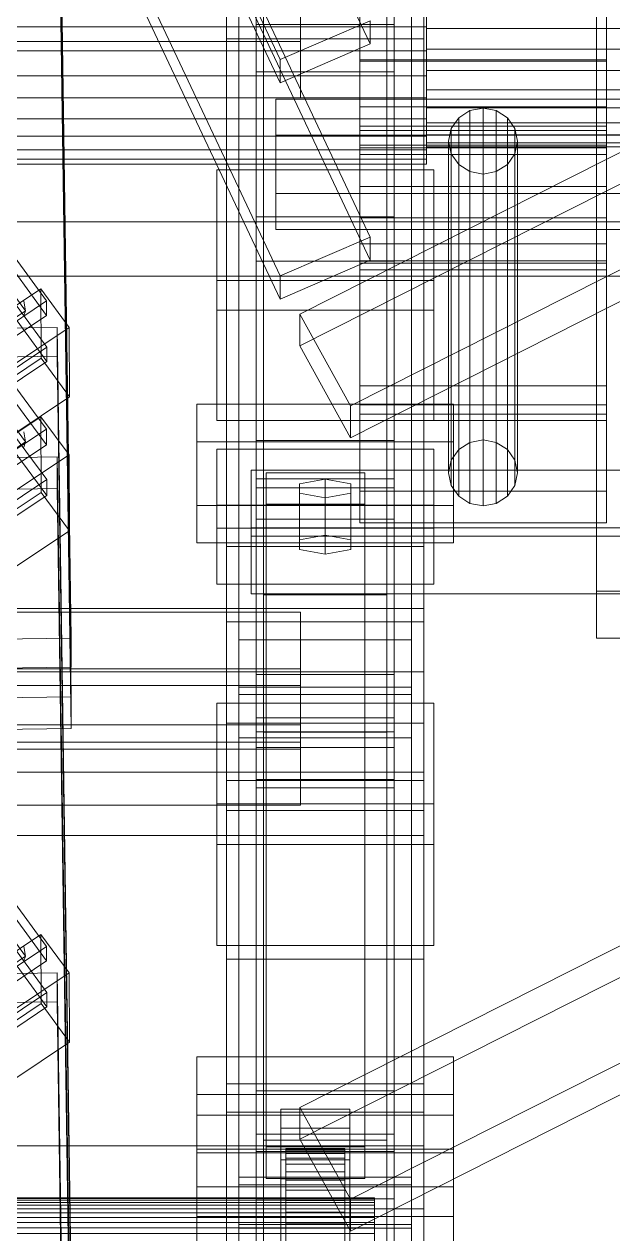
# Model space of a CAD drawing. Header units: millimetres. Extents: x -1970 to 34302, y -65268 to 6837.
# Drawn here: x 369 to 488.3, y -33047.1 to -32802 of the extents above; entities that cross this region are included whole.
import ezdxf

# ---------------------------------------------------------------- set-up
doc = ezdxf.new("R2010")
doc.units = ezdxf.units.MM
for name, color, linetype, lineweight in [('frontal_C01', 7, 'Continuous', 0), ('frontal_C02', 7, 'Continuous', 0), ('frontal_tolva', 7, 'Continuous', 0)]:
    doc.layers.add(name, color=color, linetype=linetype, lineweight=lineweight)

msp = doc.modelspace()

# ---------------------------------------------------------------- linework, layer by layer
at = {"layer": 'frontal_C01'}
for p, q in [((416, -32841.022), (416, -32627.866)), ((444, -32627.866), (444, -32841.022)), ((416, -32636.831), (416, -32849.987)), ((444, -32849.987), (444, -32636.831)), ((412.5, -32926.695), (412.5, -32651.961)), ((447.5, -32651.961), (447.5, -32926.695)), ((412.5, -32936.3), (412.5, -32661.566)), ((447.5, -32936.3), (447.5, -32661.566)), ((410, -32907.814), (410, -32736.521)), ((450, -32736.521), (450, -32907.814)), ((375.644, -32746.307), (378.512, -32938.254)), ((410, -33130.885), (410, -32746.676)), ((450, -32746.676), (450, -33130.885)), ((417.5, -32751.695), (417.5, -32917.569)), ((442.5, -32917.569), (442.5, -32751.695)), ((378.512, -32944.658), (375.644, -32752.71)), ((417.5, -33411.882), (417.5, -32752.939)), ((442.5, -32752.939), (442.5, -33411.882)), ((412.5, -33035.555), (412.5, -32760.82)), ((447.5, -32760.82), (447.5, -33035.555)), ((412.5, -33045.16), (412.5, -32770.426)), ((447.5, -33045.16), (447.5, -32770.426)), ((417.5, -33437.251), (417.5, -32778.308)), ((417.5, -32779.551), (417.5, -32945.426)), ((442.5, -33437.251), (442.5, -32778.308)), ((442.5, -32779.551), (442.5, -32945.426)), ((410, -32955.182), (410, -32783.889)), ((450, -32955.182), (450, -32783.889)), ((410, -33168.78), (410, -32784.57)), ((450, -33168.78), (450, -32784.57)), ((425, -32789.221), (425, -32805.486)), ((425, -32816.854), (425, -32800.589)), ((416, -32811.629), (416, -32802.024)), ((416, -32802.024), (444, -32802.024)), ((416, -32886.311), (416, -32802.024)), ((444, -32802.024), (444, -32811.629)), ((444, -32802.024), (444, -32886.311)), ((425, -32805.486), (-425, -32805.486)), ((425, -32816.854), (425, -32805.486)), ((444, -32811.629), (416, -32811.629)), ((416, -32811.629), (416, -32895.917)), ((444, -32895.917), (444, -32811.629)), ((-425, -32816.854), (425, -32816.854)), ((408, -32853.869), (408, -32831.456)), ((408, -32831.456), (452, -32831.456)), ((408, -32859.877), (408, -32831.456)), ((452, -32831.456), (452, -32853.869)), ((452, -32831.456), (452, -32859.877)), ((444, -32841.022), (416, -32841.022)), ((416, -32841.022), (416, -32849.987)), ((444, -32849.987), (444, -32841.022)), ((345.969, -32846.763), (373.501, -32884.002)), ((373.513, -32887.204), (345.981, -32849.965)), ((416, -32849.987), (444, -32849.987)), ((452, -32853.869), (408, -32853.869)), ((408, -32853.869), (408, -32882.289)), ((452, -32882.289), (452, -32853.869)), ((346.008, -32857.009), (373.539, -32894.248)), ((373.551, -32897.45), (346.02, -32860.211)), ((452, -32859.877), (408, -32859.877)), ((408, -32859.877), (408, -32882.289)), ((452, -32882.289), (452, -32859.877)), ((369.265, -32886.615), (363.53, -32878.857)), ((404, -32899.465), (404, -32878.974)), ((404, -32878.974), (456, -32878.974)), ((404, -32886.553), (404, -32878.974)), ((456, -32878.974), (456, -32899.465)), ((456, -32878.974), (456, -32886.553)), ((360.882, -32889.102), (372.35, -32881.49)), ((372.35, -32881.49), (372.408, -32896.859)), ((372.35, -32881.49), (378.086, -32889.248)), ((408, -32882.289), (452, -32882.289)), ((373.501, -32884.002), (362.033, -32891.614)), ((369.265, -32886.615), (368.888, -32884.538)), ((373.513, -32887.204), (373.501, -32884.002)), ((359.436, -32893.139), (369.265, -32886.615)), ((362.045, -32894.816), (373.513, -32887.204)), ((368.9, -32887.687), (369.265, -32886.615)), ((456, -32886.553), (404, -32886.553)), ((404, -32886.553), (404, -32907.044)), ((444, -32886.311), (416, -32886.311)), ((416, -32886.311), (416, -32895.917)), ((444, -32895.917), (444, -32886.311)), ((456, -32907.044), (456, -32886.553)), ((357.646, -32889.899), (375.644, -32889.658)), ((378.086, -32889.248), (366.618, -32896.86)), ((375.644, -32889.658), (375.644, -32896.061)), ((375.644, -32889.658), (378.512, -33081.605)), ((378.143, -32904.617), (378.086, -32889.248)), ((408, -32904.048), (408, -32888.039)), ((408, -32888.039), (452, -32888.039)), ((408, -32899.408), (408, -32888.039)), ((452, -32888.039), (452, -32904.048)), ((452, -32888.039), (452, -32899.408)), ((373.539, -32894.248), (362.071, -32901.86)), ((373.551, -32897.45), (373.539, -32894.248)), ((418, -32899.245), (418, -32892.842)), ((418, -32892.842), (438, -32892.842)), ((418, -33029.451), (418, -32892.842)), ((430, -32894.123), (424.804, -32895.083)), ((435.196, -32895.083), (430, -32894.123)), ((430, -32905.491), (430, -32894.123)), ((438, -32892.842), (438, -32899.245)), ((438, -32892.842), (438, -33029.451)), ((375.644, -32896.061), (357.646, -32896.303)), ((372.408, -32896.859), (360.939, -32904.47)), ((378.143, -32904.617), (372.408, -32896.859)), ((378.512, -33088.009), (375.644, -32896.061)), ((416, -32895.917), (444, -32895.917)), ((424.804, -32895.083), (424.804, -32897.004)), ((424.804, -32906.451), (424.804, -32895.083)), ((424.804, -32897.004), (430, -32897.965)), ((424.804, -32908.372), (424.804, -32897.004)), ((430, -32897.965), (435.196, -32897.004)), ((435.196, -32897.004), (435.196, -32895.083)), ((435.196, -32906.451), (435.196, -32895.083)), ((435.196, -32908.372), (435.196, -32897.004)), ((362.083, -32905.061), (373.551, -32897.45)), ((456, -32899.465), (404, -32899.465)), ((404, -32899.465), (404, -32907.044)), ((452, -32899.408), (408, -32899.408)), ((408, -32899.408), (408, -32915.416)), ((438, -32899.245), (418, -32899.245)), ((418, -32899.245), (418, -33035.855)), ((430, -32897.965), (430, -32909.333)), ((438, -33035.855), (438, -32899.245)), ((452, -32915.416), (452, -32899.408)), ((456, -32907.044), (456, -32899.465)), ((452, -32904.048), (408, -32904.048)), ((408, -32904.048), (408, -32915.416)), ((452, -32915.416), (452, -32904.048)), ((366.675, -32912.228), (378.143, -32904.617)), ((404, -32907.044), (456, -32907.044)), ((424.804, -32906.451), (430, -32905.491)), ((424.804, -32908.372), (424.804, -32906.451)), ((430, -32905.491), (435.196, -32906.451)), ((435.196, -32906.451), (435.196, -32908.372)), ((450, -32907.814), (410, -32907.814)), ((410, -32907.814), (410, -32955.182)), ((410, -33016.673), (410, -32907.814)), ((430, -32909.333), (424.804, -32908.372)), ((435.196, -32908.372), (430, -32909.333)), ((450, -32955.182), (450, -32907.814)), ((450, -32907.814), (450, -33016.673)), ((408, -32915.416), (452, -32915.416)), ((442.5, -32917.569), (417.5, -32917.569)), ((417.5, -32917.569), (417.5, -32945.426)), ((442.5, -32945.426), (442.5, -32917.569)), ((-450, -32920.358), (450, -32920.358)), ((450, -32920.358), (450, -32933.165)), ((450, -32920.358), (450, -32953.515)), ((447.5, -32926.695), (412.5, -32926.695)), ((412.5, -32926.695), (412.5, -32936.3)), ((447.5, -32936.3), (447.5, -32926.695)), ((450, -32933.165), (-450, -32933.165)), ((-425, -32932.572), (425, -32932.572)), ((425, -32932.572), (425, -32948.837)), ((425, -32932.572), (425, -32943.94)), ((450, -32966.322), (450, -32933.165)), ((412.5, -32936.3), (447.5, -32936.3)), ((378.512, -32938.254), (360.514, -32938.496)), ((378.512, -32944.658), (378.512, -32938.254)), ((425, -32943.94), (-425, -32943.94)), ((360.514, -32944.9), (378.512, -32944.658)), ((416, -32954.98), (416, -32945.375)), ((416, -32945.375), (444, -32945.375)), ((416, -33030.39), (416, -32945.375)), ((417.5, -32945.426), (442.5, -32945.426)), ((425, -32960.205), (425, -32943.94)), ((444, -32945.375), (444, -32954.98)), ((444, -32945.375), (444, -33030.39)), ((425, -32948.837), (-425, -32948.837)), ((425, -32960.205), (425, -32948.837)), ((450, -32953.515), (-450, -32953.515)), ((450, -32966.322), (450, -32953.515)), ((410, -32955.182), (450, -32955.182)), ((410, -33064.041), (410, -32955.182)), ((444, -32954.98), (416, -32954.98)), ((416, -32954.98), (416, -33039.995)), ((444, -33039.995), (444, -32954.98)), ((450, -33064.041), (450, -32955.182)), ((-425, -32960.205), (425, -32960.205)), ((-450, -32966.322), (450, -32966.322)), ((450, -33016.673), (410, -33016.673)), ((410, -33016.673), (410, -33064.041)), ((410, -33400.882), (410, -33016.673)), ((450, -33064.041), (450, -33016.673)), ((450, -33016.673), (450, -33400.882)), ((421, -33025.662), (421, -33021.82)), ((421, -33021.82), (435, -33021.82)), ((421, -33061.609), (421, -33021.82)), ((435, -33021.82), (435, -33025.662)), ((435, -33021.82), (435, -33061.609)), ((404, -33043.543), (404, -33023.052)), ((404, -33023.052), (456, -33023.052)), ((404, -33030.631), (404, -33023.052)), ((456, -33023.052), (456, -33043.543)), ((456, -33023.052), (456, -33030.631)), ((435, -33025.662), (421, -33025.662)), ((421, -33025.662), (421, -33065.451)), ((435, -33065.451), (435, -33025.662)), ((-450, -33029.217), (450, -33029.217)), ((438, -33029.451), (418, -33029.451)), ((418, -33029.451), (418, -33035.855)), ((438, -33035.855), (438, -33029.451)), ((450, -33029.217), (450, -33042.024)), ((450, -33029.217), (450, -33062.374)), ((456, -33030.631), (404, -33030.631)), ((404, -33030.631), (404, -33051.122)), ((444, -33030.39), (416, -33030.39)), ((416, -33030.39), (416, -33039.995)), ((422, -33039.777), (422, -33029.797)), ((422, -33029.797), (422, -33030.128)), ((422, -33029.797), (434, -33029.797)), ((422, -33030.758), (422, -33029.797)), ((422, -33039.933), (422, -33030.128)), ((422, -33030.128), (422, -33031.729)), ((422, -33030.128), (434, -33030.128)), ((422, -33040.232), (422, -33030.758)), ((422, -33030.758), (434, -33030.758)), ((422, -33032.946), (422, -33030.758)), ((422, -33040.692), (422, -33031.729)), ((422, -33031.729), (422, -33034.49)), ((422, -33031.729), (434, -33031.729)), ((434, -33030.128), (434, -33029.797)), ((434, -33029.797), (434, -33039.777)), ((434, -33029.797), (434, -33030.758)), ((434, -33031.729), (434, -33030.128)), ((434, -33030.128), (434, -33039.933)), ((434, -33030.758), (434, -33040.232)), ((434, -33030.758), (434, -33032.946)), ((434, -33034.49), (434, -33031.729)), ((434, -33031.729), (434, -33040.692)), ((444, -33039.995), (444, -33030.39)), ((456, -33051.122), (456, -33030.631)), ((421, -33035.907), (421, -33032.065)), ((421, -33032.065), (435, -33032.065)), ((421, -33071.854), (421, -33032.065)), ((422, -33041.268), (422, -33032.946)), ((422, -33032.946), (434, -33032.946)), ((422, -33036.211), (422, -33032.946)), ((422, -33042), (422, -33034.49)), ((422, -33034.49), (422, -33038.223)), ((422, -33034.49), (434, -33034.49)), ((434, -33032.946), (434, -33041.268)), ((434, -33032.946), (434, -33036.211)), ((434, -33038.223), (434, -33034.49)), ((434, -33034.49), (434, -33042)), ((435, -33032.065), (435, -33035.907)), ((435, -33032.065), (435, -33071.854)), ((447.5, -33035.555), (412.5, -33035.555)), ((412.5, -33035.555), (412.5, -33045.16)), ((418, -33035.855), (438, -33035.855)), ((435, -33035.907), (421, -33035.907)), ((421, -33035.907), (421, -33075.696)), ((422, -33042.815), (422, -33036.211)), ((422, -33036.211), (434, -33036.211)), ((422, -33040.332), (422, -33036.211)), ((434, -33036.211), (434, -33042.815)), ((434, -33036.211), (434, -33040.332)), ((435, -33075.696), (435, -33035.907)), ((447.5, -33045.16), (447.5, -33035.555)), ((422, -33043.768), (422, -33038.223)), ((422, -33038.223), (422, -33042.675)), ((422, -33038.223), (434, -33038.223)), ((434, -33042.675), (434, -33038.223)), ((434, -33038.223), (434, -33043.768)), ((-440, -33039.777), (440, -33039.777)), ((-440, -33039.933), (440, -33039.933)), ((-440, -33040.232), (440, -33040.232)), ((-440, -33040.692), (440, -33040.692)), ((-440, -33041.268), (440, -33041.268)), ((416, -33039.995), (444, -33039.995)), ((422, -33039.933), (422, -33039.777)), ((434, -33039.777), (422, -33039.777)), ((422, -33039.777), (422, -33040.232)), ((422, -33040.692), (422, -33039.933)), ((434, -33039.933), (422, -33039.933)), ((434, -33040.232), (422, -33040.232)), ((422, -33040.232), (422, -33041.268)), ((422, -33044.767), (422, -33040.332)), ((422, -33040.332), (434, -33040.332)), ((422, -33045.027), (422, -33040.332)), ((422, -33042), (422, -33040.692)), ((434, -33040.692), (422, -33040.692)), ((434, -33041.268), (422, -33041.268)), ((422, -33041.268), (422, -33042.815)), ((434, -33039.777), (434, -33039.933)), ((434, -33040.232), (434, -33039.777)), ((434, -33039.933), (434, -33040.692)), ((434, -33041.268), (434, -33040.232)), ((434, -33040.332), (434, -33044.767)), ((434, -33040.332), (434, -33045.027)), ((434, -33040.692), (434, -33042)), ((434, -33042.815), (434, -33041.268)), ((440, -33039.933), (440, -33039.777)), ((440, -33039.777), (440, -33040.232)), ((440, -33040.692), (440, -33039.933)), ((440, -33040.232), (440, -33041.268)), ((440, -33042), (440, -33040.692)), ((440, -33041.268), (440, -33042.815)), ((450, -33042.024), (-450, -33042.024)), ((-440, -33042), (440, -33042)), ((-440, -33042.815), (440, -33042.815)), ((-440, -33043.768), (440, -33043.768)), ((456, -33043.543), (404, -33043.543)), ((404, -33043.543), (404, -33051.122)), ((422, -33043.768), (422, -33042)), ((434, -33042), (422, -33042)), ((422, -33042.675), (422, -33045.877)), ((434, -33042.675), (422, -33042.675)), ((422, -33042.675), (422, -33047.541)), ((434, -33042.815), (422, -33042.815)), ((422, -33042.815), (422, -33044.767)), ((422, -33045.877), (422, -33043.768)), ((434, -33043.768), (422, -33043.768)), ((434, -33042), (434, -33043.768)), ((434, -33045.877), (434, -33042.675)), ((434, -33047.541), (434, -33042.675)), ((434, -33044.767), (434, -33042.815)), ((434, -33043.768), (434, -33045.877)), ((440, -33043.768), (440, -33042)), ((440, -33042.815), (440, -33044.767)), ((440, -33045.877), (440, -33043.768)), ((450, -33075.181), (450, -33042.024)), ((456, -33051.122), (456, -33043.543)), ((-440, -33044.767), (440, -33044.767)), ((440, -33045.877), (-440, -33045.877)), ((412.5, -33045.16), (447.5, -33045.16)), ((434, -33044.767), (422, -33044.767)), ((422, -33044.767), (422, -33046.991)), ((422, -33046.991), (422, -33045.027)), ((422, -33045.027), (434, -33045.027)), ((422, -33049.975), (422, -33045.027)), ((422, -33045.877), (434, -33045.877)), ((422, -33048.181), (422, -33045.877)), ((434, -33046.991), (434, -33044.767)), ((434, -33045.027), (434, -33046.991)), ((434, -33045.027), (434, -33049.975)), ((434, -33045.877), (434, -33048.181)), ((440, -33044.767), (440, -33046.991)), ((440, -33048.181), (440, -33045.877)), ((-440, -33046.991), (440, -33046.991)), ((434, -33046.991), (422, -33046.991)), ((422, -33046.991), (422, -33049.335)), ((434, -33049.335), (434, -33046.991)), ((440, -33046.991), (440, -33049.335))]:
    msp.add_line(p, q, dxfattribs=at)
at = {"layer": 'frontal_C02'}
for p, q in [((439.114, -32805.942), (299.114, -32509.477)), ((420.886, -32809.138), (280.886, -32512.674)), ((420.886, -32813.814), (280.886, -32517.35)), ((299.114, -32548.641), (439.114, -32845.106)), ((439.114, -32849.782), (299.114, -32553.317)), ((420.886, -32852.978), (280.886, -32556.513)), ((420.886, -32857.654), (280.886, -32561.19)), ((485, -32916.833), (485, -32694.711)), ((485, -32704.274), (485, -32926.396)), ((375.644, -32732.624), (378.512, -32926.391)), ((416, -32948.517), (416, -32733.342)), ((424.864, -32860.716), (674.864, -32734.479)), ((444, -32733.342), (444, -32948.517)), ((378.512, -32932.236), (375.644, -32738.469)), ((416, -32741.525), (416, -32956.701)), ((674.864, -32740.909), (424.864, -32867.145)), ((444, -32956.701), (444, -32741.525)), ((435.136, -32879.321), (685.136, -32753.084)), ((435.136, -32885.751), (685.136, -32759.514)), ((410, -32766.677), (410, -32804.93)), ((410, -32923.039), (410, -32766.677)), ((450, -32804.93), (450, -32766.677)), ((450, -32766.677), (450, -32923.039)), ((437, -32809.449), (437, -32791.203)), ((487, -32791.203), (487, -32809.449)), ((450.5, -32802.492), (450.5, -32792.965)), ((450.5, -32794.609), (450.5, -32802.828)), ((450.5, -32797.486), (450.5, -32807.386)), ((450.5, -32807.05), (450.5, -32798.509)), ((439.114, -32801.266), (420.886, -32809.138)), ((437, -32800.429), (437, -32818.676)), ((439.114, -32805.942), (439.114, -32801.266)), ((487, -32818.676), (487, -32800.429)), ((450.5, -32802.492), (342.5, -32802.492)), ((450.5, -32812.392), (450.5, -32802.492)), ((450.5, -32802.828), (450.5, -32811.369)), ((550.5, -32802.828), (450.5, -32802.828)), ((410, -32804.93), (450, -32804.93)), ((410, -32961.292), (410, -32804.93)), ((420.886, -32813.814), (439.114, -32805.942)), ((450, -32961.292), (450, -32804.93)), ((450.5, -32807.386), (342.5, -32807.386)), ((450.5, -32815.27), (450.5, -32807.05)), ((550.5, -32807.05), (450.5, -32807.05)), ((450.5, -32807.386), (450.5, -32816.913)), ((420.886, -32809.138), (420.886, -32813.814)), ((437, -32882.251), (437, -32809.185)), ((437, -32809.185), (487, -32809.185)), ((437, -32823.53), (437, -32809.185)), ((437, -32827.009), (437, -32809.449)), ((487, -32809.449), (437, -32809.449)), ((450.5, -32811.369), (450.5, -32818.931)), ((550.5, -32811.369), (450.5, -32811.369)), ((487, -32809.185), (487, -32882.251)), ((487, -32809.185), (487, -32823.53)), ((487, -32809.449), (487, -32827.009)), ((450.5, -32812.392), (342.5, -32812.392)), ((450.5, -32821.157), (450.5, -32812.392)), ((450.5, -32821.917), (450.5, -32815.27)), ((550.5, -32815.27), (450.5, -32815.27)), ((450.5, -32816.913), (342.5, -32816.913)), ((420, -32824.464), (420, -32817.157)), ((420, -32817.157), (823, -32817.157)), ((420, -32836.284), (420, -32817.157)), ((437, -32818.676), (437, -32834.831)), ((487, -32818.676), (437, -32818.676)), ((450.5, -32816.913), (450.5, -32824.617)), ((487, -32834.831), (487, -32818.676)), ((450.5, -32821.157), (342.5, -32821.157)), ((345.969, -32820.448), (373.501, -32858.041)), ((450.5, -32818.931), (450.5, -32824.363)), ((550.5, -32818.931), (450.5, -32818.931)), ((450.5, -32827.453), (450.5, -32821.157)), ((457.05, -32820.923), (455.533, -32823.095)), ((459.321, -32819.472), (457.05, -32820.923)), ((457.05, -32888.144), (457.05, -32820.923)), ((462, -32818.962), (459.321, -32819.472)), ((459.321, -32886.693), (459.321, -32819.472)), ((464.679, -32819.472), (462, -32818.962)), ((462, -32886.184), (462, -32818.962)), ((466.95, -32820.923), (464.679, -32819.472)), ((464.679, -32886.693), (464.679, -32819.472)), ((468.467, -32823.095), (466.95, -32820.923)), ((466.95, -32888.144), (466.95, -32820.923)), ((373.513, -32860.963), (345.981, -32823.37)), ((437, -32875.235), (437, -32822.627)), ((437, -32822.627), (487, -32822.627)), ((437, -32828.365), (437, -32822.627)), ((487, -32823.53), (437, -32823.53)), ((437, -32823.53), (437, -32896.596)), ((450.5, -32825.979), (450.5, -32821.917)), ((550.5, -32821.917), (450.5, -32821.917)), ((455.533, -32823.095), (455, -32825.657)), ((455.533, -32890.316), (455.533, -32823.095)), ((469, -32825.657), (468.467, -32823.095)), ((468.467, -32890.316), (468.467, -32823.095)), ((487, -32822.627), (487, -32875.235)), ((487, -32822.627), (487, -32828.365)), ((487, -32896.596), (487, -32823.53)), ((450.5, -32824.617), (342.5, -32824.617)), ((823, -32824.464), (420, -32824.464)), ((420, -32824.464), (420, -32843.59)), ((450.5, -32824.363), (450.5, -32826.838)), ((550.5, -32824.363), (450.5, -32824.363)), ((450.5, -32824.617), (450.5, -32829.326)), ((450.5, -32826.838), (450.5, -32825.979)), ((550.5, -32825.979), (450.5, -32825.979)), ((455, -32825.657), (455.533, -32828.219)), ((455, -32892.878), (455, -32825.657)), ((468.467, -32828.219), (469, -32825.657)), ((469, -32825.657), (469, -32892.878)), ((450.5, -32827.453), (342.5, -32827.453)), ((437, -32879.06), (437, -32826.452)), ((437, -32826.452), (487, -32826.452)), ((437, -32850.361), (437, -32826.452)), ((437, -32841.209), (437, -32827.009)), ((487, -32827.009), (437, -32827.009)), ((487, -32828.365), (437, -32828.365)), ((437, -32828.365), (437, -32880.973)), ((550.5, -32826.838), (450.5, -32826.838)), ((450.5, -32830.322), (450.5, -32827.453)), ((455.533, -32828.219), (457.05, -32830.39)), ((455.533, -32895.44), (455.533, -32828.219)), ((466.95, -32830.39), (468.467, -32828.219)), ((468.467, -32895.44), (468.467, -32828.219)), ((487, -32826.452), (487, -32879.06)), ((487, -32826.452), (487, -32850.361)), ((487, -32827.009), (487, -32841.209)), ((487, -32880.973), (487, -32828.365)), ((450.5, -32829.326), (342.5, -32829.326)), ((450.5, -32830.322), (342.5, -32830.322)), ((346.008, -32829.8), (373.539, -32867.393)), ((450.5, -32829.326), (450.5, -32830.322)), ((457.05, -32830.39), (459.321, -32831.842)), ((457.05, -32897.612), (457.05, -32830.39)), ((464.679, -32831.842), (466.95, -32830.39)), ((466.95, -32897.612), (466.95, -32830.39)), ((373.551, -32870.316), (346.02, -32832.723)), ((459.321, -32831.842), (462, -32832.351)), ((459.321, -32899.063), (459.321, -32831.842)), ((462, -32832.351), (464.679, -32831.842)), ((462, -32899.572), (462, -32832.351)), ((464.679, -32899.063), (464.679, -32831.842)), ((437, -32834.831), (437, -32846.435)), ((487, -32834.831), (437, -32834.831)), ((487, -32846.435), (487, -32834.831)), ((823, -32836.284), (420, -32836.284)), ((420, -32836.284), (420, -32843.59)), ((437, -32849.887), (437, -32841.209)), ((487, -32841.209), (437, -32841.209)), ((487, -32841.209), (487, -32849.887)), ((420, -32843.59), (823, -32843.59)), ((439.114, -32845.106), (420.886, -32852.978)), ((439.114, -32849.782), (439.114, -32845.106)), ((437, -32846.435), (437, -32851.722)), ((487, -32846.435), (437, -32846.435)), ((487, -32851.722), (487, -32846.435)), ((420.886, -32857.654), (439.114, -32849.782)), ((437, -32851.722), (437, -32849.887)), ((487, -32849.887), (437, -32849.887)), ((487, -32850.361), (437, -32850.361)), ((437, -32850.361), (437, -32902.968)), ((487, -32849.887), (487, -32851.722)), ((487, -32902.968), (487, -32850.361)), ((369.265, -32860.028), (363.53, -32852.196)), ((420.886, -32852.978), (420.886, -32857.654)), ((487, -32851.722), (437, -32851.722)), ((360.882, -32863.281), (372.35, -32855.597)), ((372.35, -32855.597), (372.408, -32869.626)), ((372.35, -32855.597), (378.086, -32863.429)), ((359.436, -32866.614), (369.265, -32860.028)), ((373.501, -32858.041), (362.033, -32865.724)), ((369.265, -32860.028), (368.888, -32858.084)), ((368.9, -32860.958), (369.265, -32860.028)), ((373.513, -32860.963), (373.501, -32858.041)), ((362.045, -32868.647), (373.513, -32860.963)), ((435.136, -32879.321), (424.864, -32860.716)), ((424.864, -32860.716), (424.864, -32867.145)), ((357.646, -32863.652), (375.644, -32863.409)), ((378.086, -32863.429), (366.618, -32871.113)), ((375.644, -32863.409), (375.644, -32869.254)), ((375.644, -32863.409), (378.512, -33057.176)), ((378.143, -32877.458), (378.086, -32863.429)), ((373.539, -32867.393), (362.071, -32875.076)), ((373.551, -32870.316), (373.539, -32867.393)), ((424.864, -32867.145), (435.136, -32885.751)), ((375.644, -32869.254), (357.646, -32869.498)), ((372.408, -32869.626), (360.939, -32877.31)), ((378.143, -32877.458), (372.408, -32869.626)), ((378.512, -33063.022), (375.644, -32869.254)), ((362.083, -32877.999), (373.551, -32870.316)), ((366.675, -32885.141), (378.143, -32877.458)), ((487, -32875.235), (437, -32875.235)), ((437, -32875.235), (437, -32880.973)), ((487, -32880.973), (487, -32875.235)), ((435.136, -32885.751), (435.136, -32879.321)), ((487, -32879.06), (437, -32879.06)), ((437, -32879.06), (437, -32902.968)), ((487, -32902.968), (487, -32879.06)), ((437, -32880.973), (487, -32880.973)), ((487, -32882.251), (437, -32882.251)), ((437, -32882.251), (437, -32896.596)), ((487, -32896.596), (487, -32882.251)), ((457.05, -32888.144), (459.321, -32886.693)), ((459.321, -32886.693), (462, -32886.184)), ((462, -32886.184), (464.679, -32886.693)), ((464.679, -32886.693), (466.95, -32888.144)), ((455.533, -32890.316), (457.05, -32888.144)), ((466.95, -32888.144), (468.467, -32890.316)), ((415, -32904.025), (415, -32892.334)), ((415, -32892.334), (760, -32892.334)), ((415, -32905.723), (415, -32892.334)), ((455, -32892.878), (455.533, -32890.316)), ((468.467, -32890.316), (469, -32892.878)), ((416, -32902.271), (416, -32894.088)), ((416, -32894.088), (444, -32894.088)), ((416, -33109.263), (416, -32894.088)), ((444, -32894.088), (444, -32902.271)), ((444, -32894.088), (444, -33109.263)), ((455.533, -32895.44), (455, -32892.878)), ((469, -32892.878), (468.467, -32895.44)), ((424.864, -33021.462), (674.864, -32895.225)), ((437, -32896.596), (487, -32896.596)), ((457.05, -32897.612), (455.533, -32895.44)), ((468.467, -32895.44), (466.95, -32897.612)), ((459.321, -32899.063), (457.05, -32897.612)), ((462, -32899.572), (459.321, -32899.063)), ((464.679, -32899.063), (462, -32899.572)), ((466.95, -32897.612), (464.679, -32899.063)), ((674.864, -32901.655), (424.864, -33027.892)), ((760, -32904.025), (415, -32904.025)), ((415, -32904.025), (415, -32917.413)), ((444, -32902.271), (416, -32902.271)), ((416, -32902.271), (416, -33117.447)), ((437, -32902.968), (487, -32902.968)), ((444, -33117.447), (444, -32902.271)), ((760, -32905.723), (415, -32905.723)), ((415, -32905.723), (415, -32917.413)), ((435.136, -33040.067), (685.136, -32913.83)), ((775, -32916.833), (485, -32916.833)), ((485, -32916.833), (485, -32926.396)), ((415, -32917.413), (760, -32917.413)), ((-425, -32921.124), (425, -32921.124)), ((425, -32921.124), (425, -32935.971)), ((425, -32921.124), (425, -32932.6)), ((435.136, -33046.497), (685.136, -32920.26)), ((450, -32923.039), (410, -32923.039)), ((410, -32923.039), (410, -32961.292)), ((410, -33022.409), (410, -32923.039)), ((450, -32961.292), (450, -32923.039)), ((450, -32923.039), (450, -33022.409)), ((378.512, -32926.391), (360.514, -32926.634)), ((378.512, -32932.236), (378.512, -32926.391)), ((485, -32926.396), (775, -32926.396)), ((425, -32932.6), (-425, -32932.6)), ((360.514, -32932.48), (378.512, -32932.236)), ((416, -32942.495), (416, -32933.727)), ((416, -32933.727), (444, -32933.727)), ((416, -33018.078), (416, -32933.727)), ((425, -32947.447), (425, -32932.6)), ((444, -32933.727), (444, -32942.495)), ((444, -32933.727), (444, -33018.078)), ((425, -32935.971), (-425, -32935.971)), ((425, -32947.447), (425, -32935.971)), ((412.5, -32946.549), (412.5, -32937.781)), ((412.5, -32937.781), (447.5, -32937.781)), ((412.5, -33119.485), (412.5, -32937.781)), ((447.5, -32937.781), (447.5, -32946.549)), ((447.5, -32937.781), (447.5, -33119.485)), ((408, -32959.969), (408, -32939.511)), ((408, -32939.511), (452, -32939.511)), ((408, -32968.201), (408, -32939.511)), ((452, -32939.511), (452, -32959.969)), ((452, -32939.511), (452, -32968.201)), ((450, -32943.599), (410, -32943.599)), ((410, -32943.599), (410, -32991.416)), ((410, -33099.961), (410, -32943.599)), ((444, -32942.495), (416, -32942.495)), ((416, -32942.495), (416, -33026.846)), ((444, -33026.846), (444, -32942.495)), ((450, -32991.416), (450, -32943.599)), ((450, -32943.599), (450, -33099.961)), ((-425, -32947.447), (425, -32947.447)), ((447.5, -32946.549), (412.5, -32946.549)), ((412.5, -33128.253), (412.5, -32946.549)), ((444, -32948.517), (416, -32948.517)), ((416, -32948.517), (416, -32956.701)), ((444, -32956.701), (444, -32948.517)), ((447.5, -33128.253), (447.5, -32946.549)), ((345.969, -32951.233), (373.501, -32988.826)), ((373.513, -32991.748), (345.981, -32954.155)), ((416, -32956.701), (444, -32956.701)), ((346.008, -32960.585), (373.539, -32998.178)), ((452, -32959.969), (408, -32959.969)), ((408, -32959.969), (408, -32988.66)), ((452, -32988.66), (452, -32959.969)), ((410, -32961.292), (450, -32961.292)), ((410, -33060.662), (410, -32961.292)), ((450, -33060.662), (450, -32961.292)), ((373.551, -33001.101), (346.02, -32963.508)), ((452, -32968.201), (408, -32968.201)), ((408, -32968.201), (408, -32988.66)), ((452, -32988.66), (452, -32968.201)), ((369.265, -32990.813), (363.53, -32982.981)), ((360.882, -32994.066), (372.35, -32986.383)), ((372.35, -32986.383), (372.408, -33000.411)), ((372.35, -32986.383), (378.086, -32994.214)), ((373.501, -32988.826), (362.033, -32996.509)), ((369.265, -32990.813), (368.888, -32988.869)), ((373.513, -32991.748), (373.501, -32988.826)), ((408, -32988.66), (452, -32988.66)), ((359.436, -32997.399), (369.265, -32990.813)), ((362.045, -32999.432), (373.513, -32991.748)), ((368.9, -32991.743), (369.265, -32990.813)), ((410, -32991.416), (450, -32991.416)), ((410, -33147.778), (410, -32991.416)), ((450, -33147.778), (450, -32991.416)), ((357.646, -32994.438), (375.644, -32994.194)), ((378.086, -32994.214), (366.618, -33001.898)), ((375.644, -32994.194), (375.644, -33000.04)), ((375.644, -32994.194), (378.512, -33187.961)), ((378.143, -33008.243), (378.086, -32994.214)), ((375.644, -33000.04), (357.646, -33000.283)), ((373.539, -32998.178), (362.071, -33005.862)), ((373.551, -33001.101), (373.539, -32998.178)), ((378.512, -33193.807), (375.644, -33000.04)), ((372.408, -33000.411), (360.939, -33008.095)), ((362.083, -33008.784), (373.551, -33001.101)), ((378.143, -33008.243), (372.408, -33000.411)), ((366.675, -33015.927), (378.143, -33008.243)), ((404, -33029.902), (404, -33011.197)), ((404, -33011.197), (456, -33011.197)), ((404, -33018.848), (404, -33011.197)), ((456, -33011.197), (456, -33029.902)), ((456, -33011.197), (456, -33018.848)), ((456, -33018.848), (404, -33018.848)), ((404, -33018.848), (404, -33037.553)), ((444, -33018.078), (416, -33018.078)), ((416, -33018.078), (416, -33026.846)), ((444, -33026.846), (444, -33018.078)), ((456, -33037.553), (456, -33018.848)), ((435.136, -33040.067), (424.864, -33021.462)), ((424.864, -33021.462), (424.864, -33027.892)), ((450, -33022.409), (410, -33022.409)), ((410, -33022.409), (410, -33060.662)), ((410, -33373.127), (410, -33022.409)), ((450, -33060.662), (450, -33022.409)), ((450, -33022.409), (450, -33373.127)), ((416, -33026.846), (444, -33026.846)), ((417.5, -33056.197), (417.5, -33026.875)), ((417.5, -33026.875), (442.5, -33026.875)), ((417.5, -33026.875), (417.5, -33109.208)), ((442.5, -33026.875), (442.5, -33056.197)), ((442.5, -33109.208), (442.5, -33026.875)), ((442.5, -33028.053), (417.5, -33028.053)), ((417.5, -33028.053), (417.5, -33055.019)), ((417.5, -33560.475), (417.5, -33028.053)), ((424.864, -33027.892), (435.136, -33046.497)), ((442.5, -33055.019), (442.5, -33028.053)), ((442.5, -33028.053), (442.5, -33560.475)), ((456, -33029.902), (404, -33029.902)), ((404, -33029.902), (404, -33037.553)), ((456, -33037.553), (456, -33029.902)), ((404, -33037.553), (456, -33037.553)), ((412.5, -33045.92), (412.5, -33037.152)), ((412.5, -33037.152), (447.5, -33037.152)), ((412.5, -33218.856), (412.5, -33037.152)), ((447.5, -33037.152), (447.5, -33045.92)), ((447.5, -33037.152), (447.5, -33218.856)), ((435.136, -33046.497), (435.136, -33040.067)), ((447.5, -33045.92), (412.5, -33045.92)), ((412.5, -33227.624), (412.5, -33045.92)), ((447.5, -33227.624), (447.5, -33045.92))]:
    msp.add_line(p, q, dxfattribs=at)
at = {"layer": 'frontal_tolva'}
for p, q in [((-1821.5, -32842), (1821.5, -32842)), ((-1821.5, -32853), (1821.5, -32853))]:
    msp.add_line(p, q, dxfattribs=at)

doc.saveas('drawing.dxf')
